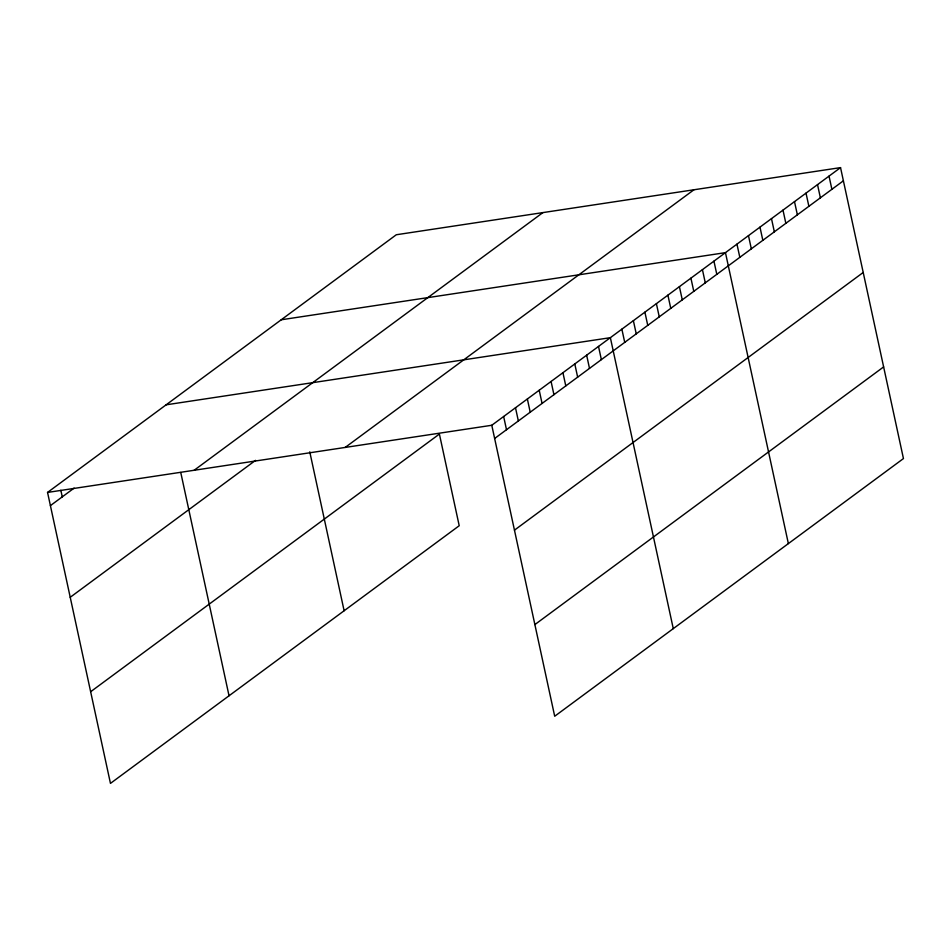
<?xml version="1.0" encoding="UTF-8"?>
<svg xmlns="http://www.w3.org/2000/svg" width="951" height="951" viewBox="0 0 951 951"><rect width="100%" height="100%" fill="white"/><g stroke="black" fill="none" stroke-linecap="round" stroke-linejoin="round"><path stroke-width="1.43" d="M90.642 691.734L439.398 434.06L459.214 525.725L110.459 783.386L47.55 492.428L396.305 234.754L840.541 167.614L903.45 458.572L554.695 716.246L491.786 425.275L840.541 167.614M50.403 505.623L74.119 488.113M194.147 470.269L542.902 212.596M70.219 597.287L255.546 460.367M345.189 447.434L693.945 189.772M494.639 438.482L843.394 180.809M514.467 530.147L863.211 272.473M534.878 624.581L883.634 366.908M281.211 319.786L725.458 252.645L788.367 543.603M166.128 404.817L610.364 337.676L673.272 628.635M47.55 492.428L491.786 425.275M829.034 176.113L831.887 189.308M817.527 184.613L820.38 197.82M806.02 193.112L808.873 206.319M794.501 201.624L797.366 214.819M782.994 210.123L785.847 223.33M771.487 218.623L774.34 231.83M759.98 227.134L762.833 240.33M748.473 235.634L751.326 248.829M736.966 244.134L739.819 257.341M713.939 261.145L716.804 274.34M702.432 269.644L705.285 282.851M690.925 278.156L693.778 291.351M679.418 286.655L682.271 299.85M667.911 295.155L670.764 308.362M656.404 303.654L659.257 316.861M644.897 312.166L647.75 325.361M633.378 320.665L636.243 333.86M621.871 329.165L624.724 342.372M598.512 346.437L601.365 359.633M586.648 355.199L589.501 368.394M574.796 363.96L577.649 377.155M562.933 372.721L565.786 385.916M551.081 381.482L553.934 394.677M539.217 390.243L542.07 403.438M527.365 398.992L530.218 412.199M515.501 407.753L518.354 420.96M503.65 416.514L506.503 429.721M309.764 451.832L344.119 610.756M180.749 472.445L229.036 695.787M60.84 490.264L62.267 496.874"/></g></svg>
